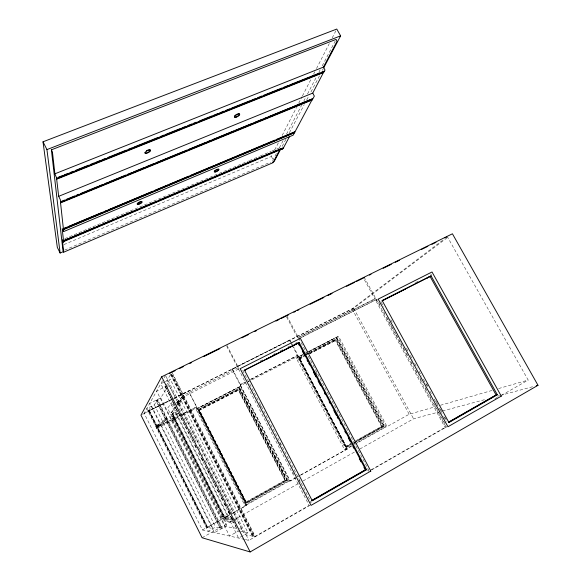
<?xml version="1.0" encoding="UTF-8"?>
<svg xmlns="http://www.w3.org/2000/svg" width="581" height="581" viewBox="0 0 581 581"><rect width="100%" height="100%" fill="white"/><g stroke="black" fill="none" stroke-linecap="round" stroke-linejoin="round"><path stroke-width="0.44" stroke-dasharray="2.9 2.18" d="M63.983 244.572L271.378 156.442L272.206 154.829M274.69 149.985L278.415 142.73M282.141 135.475L296.622 107.26M298.692 103.222L302.004 96.773M302.418 95.967L311.525 78.232M313.595 74.201L314.837 71.783M316.492 68.558L329.318 43.56M332.216 37.918L336.769 29.05M272.642 160.632L276.846 152.6M279.367 147.785L283.15 140.558M286.513 134.131L301.633 105.219M303.74 101.203L305.838 97.187M307.516 93.977L316.34 77.113M318.867 72.291L320.124 69.887M322.223 65.871L335.252 40.975M282.184 146.325L285.997 139.12M289.389 132.722L304.204 104.703M306.746 99.903L308.438 96.7M310.98 91.892L319.448 75.886M322.411 70.279L323.261 68.681M244.623 539.415L202.391 529.959L144.146 413.302L162.491 380.729M164.147 377.795L165.483 375.428M148.554 410.665L151.656 406.163L160.225 423.273L156.34 427.558L157.335 426.766L149.135 410.375L148.554 410.665L207.17 527.853L207.882 527.548L212.966 528.528L160.683 424.188L157.262 427.856L160.08 424.5L159.615 423.578L156.826 426.97L148.613 410.556M148.772 410.978L149.135 410.375M165.098 418.647L156.129 400.788L157.647 399.438L166.689 417.427L161.946 422.394L162.411 423.309L167.175 418.393L222.37 528.231L220.315 528.587L165.578 419.605M155.824 426.665L163.348 422.83L166.558 419.104L221.288 528.042L215.616 527.04L208.129 531.245L146.79 408.603L154.314 404.826L157.11 400.302L166.079 418.146L162.891 421.915L155.367 425.75M166.188 385.595L170.182 379.117L181.011 400.505L176.442 405.901M236.903 528.34L225.428 526.509L214.491 532.668L149.724 403.396L160.712 397.905L166.522 388.791M167.001 388.035L168.933 385L241.783 529.117L240.258 529.981M172.71 401.551L167.56 408.196L227.273 526.807M182.601 396.249L177.684 402.183L166.856 380.758L171.134 373.619L182.601 396.249L176.929 402.56L177.51 403.715L184.177 396.322L182.557 397.695L253.069 536.859L253.868 536.401L255.35 536.684L171.961 372.239M181.94 396.482L183.552 395.095L181.94 396.482L170.451 373.808M166.689 417.427L165.186 418.538L156.209 400.665M175.76 407.695L175.106 408.465L174.561 407.383L175.208 406.606L171.664 399.583M177.023 404.449L179.841 401.093L180.422 402.241L177.583 405.567M207.301 527.875L156.993 427.173L196.603 406.925L188.462 390.911L246.344 505.368L230.606 514.17M157.771 427.645L156.783 428.429L157.771 427.645L207.744 527.526L207.17 527.853M235.341 522.551L225.421 521.353L170.814 412.909L176.559 406.155M167.175 418.393L165.672 419.497L220.315 528.587M170.814 412.909L171.787 412.423L177.016 406.308M178.142 405.654L181.592 401.653L247.956 532.741L243.134 535.486M233.852 520.344L224.753 519.378L171.998 414.631L177.379 408.508M171.998 414.631L176.784 409.83M177.43 410.905L172.898 415.931L224.244 517.874L232.741 518.688M171.947 418.719L176.559 413.708L178.795 412.568L174.068 417.637L171.947 418.719L221.463 517.097L229.067 517.794L231.296 516.538L223.576 515.921L221.463 517.097M291.48 342.986L289.868 339.929L232.008 369.153L289.846 481.024L296.884 477.081M238.747 368.957L183.879 396.678L254.812 536.583L309.157 505.39L226.437 345.724M232.444 513.306L246.635 505.368L196.523 406.998M196.08 409.409L197.097 408.465L240.788 386.14L196.08 409.409L244.819 505.368L246.635 505.368M198.404 409.489L239.699 388.326L287.348 480.552L246.184 503.495L198.404 409.489L239.699 388.326M246.3 502.137L245.763 502.144L199.13 410.418L199.501 410.092L246.3 502.137L285.576 480.204L238.936 389.895L199.268 410.295L245.959 502.144M289.868 339.929L289.44 340.284L290.289 341.889M300.479 475.265L347.518 448.939L298.373 356.015L240.599 385.602L240.432 384.542L245.226 382.102M286.651 317.103L297.668 337.881L375.602 298.503L376.212 299.622L299.084 338.629M240.599 385.602L290.289 480.966L295.78 477.902M239.43 388.95L286.665 480.393L239.43 388.95L198.76 409.845L246.359 502.914L286.665 480.393M199.13 410.418L238.936 389.895M174.075 398.261L352.057 308.823L443.753 239.459M142.585 414.34L353.655 308.25L447.377 237.593M250.527 379.473L297.944 355.194L293.499 346.799M297.668 337.881L375.602 298.503M298.373 356.015L298.009 356.276L297.581 355.463M347.518 448.939L344.533 449.6L296.252 358.208L303.021 354.337M377.592 299.542L375.878 300.776L377.497 299.956M299.113 357.925L346.479 447.508L298.968 358.034L305.461 354.679M299.491 358.208L299.128 358.47L303.892 356.03M346.189 446.368L345.339 446.564L299.142 359.196L299.825 358.709L346.189 446.368L350.909 443.731M380.831 301.488L381.31 301.147M309.048 351.665L338.52 336.203L387.077 426.614L409.162 414.253L435.22 406.765M309.274 352.761L337.183 338.447L384.353 426.345L356.552 441.821M309.637 353.822L336.254 340.052L382.421 426.134L356.429 440.652M245.4 539.596L248.915 540.381L309.855 505.39M371.673 469.906L446.121 427.166L364.374 277.565M501.57 395.327L528.165 380.061L447.363 236.728M310.101 502.739L311.663 501.846M182.412 397.862L252.815 536.808L253.606 536.35L183.211 397.462L178.265 403.33L244.645 534.629L253.606 536.35M370.794 470.014L446.6 426.505M494.896 398.791L497.234 397.448M242.502 535.849L238.609 538.071L160.784 383.765L164.699 381.826M239.495 530.417L229.575 536.052L156.652 391.093L168.933 385M239.561 531.259L238.668 531.927M225.421 521.353L226.394 520.816L233.046 521.585M202.101 537.752L232.872 520.445M233.664 519.995L298.365 483.603M303.1 480.937L354.388 452.083M359.908 448.975L413.563 418.792L486.297 399.205M350.401 444.792L345.993 447.109L350.728 444.458M353.568 443.027L355.942 441.698M356.727 441.255L383.627 426.229L353.887 442.693M346.298 447.552L352.609 444.022M353.393 443.586L355.95 442.221M244.819 505.368L287.922 481.257L290.289 480.966M344.533 449.6L351.556 445.671M357.017 442.62L384.317 427.355L387.077 426.614M351.505 446.201L346.015 449.273L297.436 357.351L303.064 354.475M354.642 444.45L386.002 426.904L337.641 336.806L308.693 351.599M202.391 529.959L229.858 514.592M297.668 476.645L300.014 475.331M300.798 474.895L346.959 449.062L292.403 345.884M229.292 515.071L207.221 527.425L157.48 427.994M224.753 519.378L225.719 518.833L232.385 519.508M245.763 502.144L285.155 480.262L238.624 390.142M345.339 446.564L351.149 443.419M355.55 440.863L381.811 426.301L335.745 340.401M286.31 480.443L246.359 502.914M306.252 354.272L308.627 353.059M309.426 352.652L337.183 338.447M298.968 358.034L305.308 354.788M306.1 354.381L308.482 353.168M306.645 354.548L336.871 339.079L336.45 339.362L383.119 426.367M299.389 359.014L304.241 356.538M309.332 353.844L336.254 340.052M299.142 359.196L303.986 356.712M179.645 415.582L157.044 427.115L148.881 410.796L173.116 398.624M180.459 415.168L196.603 406.925M250.818 379.248L297.944 355.194M240.164 384.76L245.741 381.913M157.429 428.052L181.7 415.618M182.441 415.277L197.039 407.789M303.827 353.931L306.252 352.689M307.058 352.282L338.52 336.203M296.252 358.208L302.65 354.933M172.201 406.395L181.592 401.653M174.561 407.383L175.658 406.823M238.123 367.758L183.255 395.45L172.107 373.452M298.801 338.614L376.212 299.622M171.62 405.24L181.011 400.505M260.15 361.128L262.576 359.9M273.085 354.592L275.51 353.364M280.362 350.917L282.787 349.697M287.639 347.242L290.064 346.022M294.916 343.567L297.341 342.347M415.451 282.707L417.862 281.487M173.922 398.217L188.462 390.911M144.146 413.302L173.269 398.668M156.129 400.788L157.11 400.302M165.338 381.514L170.182 379.117M64.673 250.084L270.557 162.15M64.84 238.653L248.632 160.93M249.467 160.574L259.489 156.34M260.324 155.984L271.182 151.387M272.017 151.038L281.211 147.153M440.434 405.269L492.55 390.294M498.629 388.544L528.165 380.061M382.421 426.134L381.47 426.396L335.462 340.589M384.353 426.345L337.009 338.563M497.692 396.14L499.442 395.668M500.321 395.429L534.491 386.227M446.498 427.079L445.039 427.398L375.522 300.123M285.576 480.204L284.915 480.291L238.442 390.279M287.348 480.552L239.597 388.413M246.184 503.495L198.477 409.416M239.525 528.754L241.783 529.117M240.592 531.441L247.956 532.741M207.003 527.381L207.744 527.526M430.775 273.934L431.661 275.517M426.541 383.816L427.841 386.198M436.106 401.304L437.413 403.686M440.456 409.249L442.192 412.43M444.806 417.202L446.542 420.383M381.267 302.28L383.867 307.044M390.817 319.739L392.553 322.913M406.439 348.31L408.61 352.275M410.346 355.449L412.953 360.213M414.689 363.386L417.296 368.151M419.032 371.324L421.632 376.081M423.367 379.262L427.275 386.401M429.882 391.166L431.618 394.339M434.225 399.096L442.032 413.382M443.775 416.555L446.375 421.319M378.601 302.381L380.344 305.57M383.823 311.939L384.695 313.529M386.873 317.509L389.916 323.08M390.352 323.878L391.652 326.268M392.088 327.059L394.267 331.039M394.702 331.838L396.01 334.228M396.438 335.019L398.617 338.999M399.053 339.798L400.36 342.187M400.788 342.979L404.71 350.147M406.446 353.328L408.189 356.516M410.796 361.288L413.411 366.066M415.582 370.046L418.197 374.818M419.932 378.006L422.547 382.777M425.154 387.556L427.761 392.335M429.504 395.516L432.111 400.294M433.854 403.475L445.169 424.174M364.403 279.781L374.912 299.012M271.378 156.442L272.961 159.354M353.655 308.25L413.563 418.792M352.057 308.823L409.162 414.253M336.246 337.764L384.317 427.355M286.825 315.723L298.307 337.365M298.728 338.171L368.899 470.45M315.715 371.92L316.994 374.324M367.606 469.768L368.448 471.358M291.887 343.749L293.1 346.036M290.711 342.688L291.982 345.085M242.713 370.424L310.9 501.911M259.845 404.565L261.101 406.983M279.454 442.381L280.703 444.792M299.062 480.197L300.312 482.608M226.859 345.223L238.958 368.565M292.759 472.397L293.594 474.009M232.313 368.848L240.432 384.542M239.365 387.287L287.922 481.257M183.378 395.312L183.995 396.532M182.746 395.501L183.364 396.729M171.664 374.222L182.739 396.075M183.356 397.295L253.868 536.401M170.335 374.019L181.802 396.649M165.89 376.234L248.915 540.381M179.231 408.857L186.988 424.21M189.435 429.054L190.662 431.48M191.069 432.286L194.33 438.749M194.744 439.563L196.371 442.795M198.419 446.833L200.046 450.064M202.086 454.102L202.907 455.722M205.354 460.566L206.582 462.992M209.029 467.836L210.257 470.261M211.883 473.493L213.924 477.531M215.558 480.763L226.989 503.386M227.396 504.192L230.664 510.655M231.071 511.462L232.705 514.693M234.746 518.739L236.38 521.97M224.782 503.647L226.002 506.066M228.449 510.902L229.669 513.321M165.912 387.512L167.125 389.924M169.565 394.753L170.785 397.164M173.225 401.994L174.445 404.412M179.071 413.578L180.299 416.003M185.615 426.541L186.842 428.967M195.02 445.169L196.247 447.602M201.563 458.133L202.791 460.566M208.107 471.097L209.334 473.53M217.926 490.546L218.746 492.165M221.608 497.837L222.429 499.457M224.883 504.315L225.697 505.935M228.558 511.607L229.379 513.226M231.427 517.279L233.061 520.518M165.069 386.154L167.836 391.623M168.229 392.4L171.38 398.653M171.78 399.43L173.748 403.337M177.51 410.789L179.551 414.827M181.178 418.059L183.218 422.096M183.625 422.903L186.073 427.747M188.113 431.785L189.74 435.016M191.781 439.054L192.594 440.667M195.042 445.511L196.262 447.936M198.709 452.781L199.523 454.4M201.563 458.438L203.197 461.663M205.231 465.701L206.865 468.932M207.272 469.738L210.533 476.202M210.939 477.008L214.2 483.472M214.607 484.278L215.834 486.704M217.461 489.928L219.502 493.966M221.136 497.198L222.356 499.624M224.397 503.662L226.024 506.893M228.064 510.931L229.698 514.156M231.325 517.388L232.959 520.62M234.993 524.658L236.627 527.889M164.968 386.314L167.727 391.783M168.12 392.56L171.272 398.798M176.166 408.501L196.93 449.629M198.557 452.853L237.644 530.271M176.559 413.708L229.067 517.794M172.971 414.137L225.719 518.833M171.787 412.423L226.394 520.816M174.068 417.637L223.576 515.921M160.712 397.905L225.428 526.509M157.19 400.171L166.166 418.037M166.653 418.995L221.448 528.071M165.701 417.928L166.188 418.894M154.314 404.826L162.891 421.915M163.348 422.83L215.616 527.04M149.194 410.266L157.407 426.672M157.85 427.558L207.882 527.548M289.098 481.119L245.748 505.368L196.705 408.835L240.236 386.583L289.098 481.119"/><path stroke-width="0.87" d="M294.872 132.047L293.173 135.155L63.67 231.565L63.264 228.747L294.872 132.047L312.622 98.748L60.598 202.108L60.431 201.774L64.622 200.067M279.57 150.254L272.997 162.702L63.707 252.183L62.334 239.713L63.663 242.328L63.394 240.752L95.052 227.353M323.428 67.106L325.004 70.025L324.336 71.456L56.706 178.316L54.897 173.806L323.428 67.106L336.995 41.382L336.094 39.37L51.382 149.833L63.002 250.796L63.707 252.183M280.071 150.326L274.145 161.533L272.474 162.244M323.682 67.883L340.619 35.862L336.769 29.05L43.001 141.808L57.323 247.404L60.126 253.025L63.46 251.602M63.452 241.304L283.455 147.886L63.394 240.752M60.598 202.108L60.322 199.675L58.666 196.327L56.626 178.81L323.624 72.153L324.336 71.456M282.954 148.315L282.402 149.339M283.455 147.886L289.599 136.397M58.666 196.327L312.76 93.105L323.624 72.153M161.678 376.786L140.965 415.154L202.101 537.752L250.142 551.95L537.999 385.283L452.417 233.787L161.678 376.786L250.142 551.95M312.781 99.046L314.336 96.105L312.76 93.105M266.156 359.457L299.15 342.5L366.567 469.688L312.295 500.771L244.499 370.119L299.15 342.5M431.051 275.837L382.167 300.544L448.917 422.518L497.358 394.768L431.051 275.837L427.129 278.081M311.99 500.35L365.238 469.862L366.567 469.688M448.801 422.017L495.499 395.276L497.358 394.768M311.598 500.786L365.718 469.797L298.518 342.993L244.02 370.54M448.626 422.322L496.167 395.095L430.078 276.498L382.109 300.74M244.557 370.373L246.155 369.567M382.429 300.682L405.574 288.975M169.529 373.43L175.186 370.649M179.297 368.63L183.356 366.633M189.856 363.437L191.476 362.631M203.662 356.64L211.789 352.645M212.326 352.376L219.909 348.644M241.841 337.851L248.341 334.656M254.841 331.46L256.468 330.662M275.96 321.068L279.207 319.47M280.834 318.671L288.437 314.924M293.833 312.273L295.453 311.474M297.327 310.552L298.939 309.76M310.08 304.277L323.886 297.487M328.018 295.453L332.063 293.463M346.603 286.31L354.759 282.293M356.378 281.495L364.374 277.565M369.378 275.103L371.005 274.305M383.184 268.306L391.311 264.311M395.37 262.314L399.43 260.31M421.363 249.518L427.863 246.322M431.93 244.325L435.99 242.328M444.923 237.927L446.549 237.128M96.715 226.648L99.213 225.588M100.876 224.883L110.041 221.005M111.712 220.293L114.21 219.24M115.873 218.536L118.371 217.476M120.042 216.771L133.369 211.128M135.032 210.416L137.53 209.363M139.2 208.659L156.696 201.251M158.359 200.539L277.486 150.101M279.149 149.397L281.647 148.337M63.598 241.587L283.092 148.569M64.099 228.398L66.604 227.345M68.275 226.648L102.539 212.29M104.21 211.593L106.715 210.54M108.386 209.843L127.602 201.789M129.272 201.091L152.672 191.287M154.343 190.59L167.713 184.983M169.383 184.286L188.6 176.232M190.277 175.535L213.67 165.73M215.34 165.033L249.605 150.675M251.275 149.978L274.668 140.174M276.338 139.476L294.727 131.771M63.329 229.35L294.32 132.519M63.482 229.655L294.465 132.795M66.299 199.385L74.673 195.957M76.351 195.274L78.863 194.25M80.541 193.56L97.296 186.719M98.973 186.029L103.164 184.322M104.834 183.64L107.347 182.608M109.025 181.926L125.779 175.077M127.457 174.394L131.647 172.68M133.325 171.998L144.211 167.546M145.889 166.863L154.27 163.443M155.948 162.76L158.46 161.729M160.131 161.046L182.754 151.801M184.431 151.118L186.944 150.094M188.622 149.411L205.376 142.563M207.054 141.88L211.244 140.166M212.915 139.484L233.86 130.921M235.537 130.238L252.292 123.397M253.97 122.707L262.351 119.287M264.021 118.604L266.541 117.573M268.211 116.89L290.834 107.652M292.512 106.962L311.779 99.09M63.416 229.052L60.511 202.508L312.135 99.634M60.671 202.834L312.302 99.932M58.216 177.299L62.421 175.615M64.106 174.946L68.311 173.261M69.996 172.593L73.366 171.25M75.886 170.24L88.515 165.2M90.193 164.532L94.405 162.854M96.083 162.179L100.295 160.501M101.98 159.826L105.343 158.482M107.87 157.48L126.382 150.087M128.067 149.419L132.272 147.734M133.957 147.066L158.366 137.319M160.051 136.651L164.256 134.974M165.941 134.298L180.248 128.59M181.933 127.914L186.138 126.237M187.823 125.569L192.028 123.884M193.713 123.216L196.24 122.206M199.603 120.863L212.225 115.822M213.91 115.154L218.115 113.469M219.8 112.801L224.012 111.124M225.689 110.448L229.902 108.77M231.587 108.095L250.099 100.709M251.784 100.034L255.989 98.356M257.673 97.688L261.878 96.003M263.563 95.335L282.083 87.942M283.76 87.273L287.973 85.589M289.658 84.92L319.949 72.828M321.634 72.153L324.162 71.151M56.8 179.159L323.799 72.458M60.126 253.025L46.93 149.593L340.619 35.862M536.248 385.755L537.999 385.283M63.663 231.558L62.189 228.66L63.532 241.042M298.162 343.277L299.433 345.68M302.41 351.287L304.952 356.095M307.08 360.104L307.93 361.702M308.772 363.307L309.622 364.904M313.442 372.116L315.991 376.924M318.112 380.933L320.661 385.74M324.481 392.945L325.331 394.55M329.151 401.762L330.001 403.359M333.821 410.571L336.37 415.379M337.22 416.984L338.069 418.581M340.19 422.59L341.04 424.195M344.86 431.4L345.71 433.005M348.259 437.813L350.379 441.821M352.928 446.622L353.778 448.227M359.298 458.641L360.99 461.844M363.967 467.458L364.81 469.056M51.382 149.833L52.443 152.062L54.897 173.806M43.001 141.808L46.93 149.593M56.706 178.316L56.531 177.968L56.626 178.81M60.431 201.774L60.511 202.508M217.461 169.209A2.542 0.734 -28.3 0 1 218.587 169.761A2.542 0.734 -28.3 0 1 215.595 171.613A2.542 0.734 -28.3 0 1 214.462 171.068M214.774 170.734A2.542 0.734 -28.3 0 1 215.725 170.022M216.299 169.696A2.542 0.734 -28.3 0 1 216.895 169.42M140.297 201.694A2.622 0.777 -26.4 0 1 141.517 202.442A2.622 0.777 -26.4 0 1 137.762 204.207A2.622 0.777 -26.4 0 1 138.481 202.544M139.07 202.21A2.622 0.777 -26.4 0 1 139.687 201.919M238.094 113.803A2.963 0.995 -29.6 0 1 238.682 115.365A2.963 0.995 -29.6 0 1 234.463 116.948M234.361 116.418A2.963 0.995 -29.6 0 1 234.579 116.033M234.949 115.604A2.963 0.995 -29.6 0 1 236.082 114.726M236.757 114.341A2.963 0.995 -29.6 0 1 237.44 114.029M148.489 149.862A3.065 1.068 -27 0 1 149.397 151.481A3.065 1.068 -27 0 1 144.858 152.781M146.368 150.835A3.065 1.068 -27 0 1 147.777 150.109M370.801 471.075L311.046 505.39L240.171 368.666L300.362 338.331L370.801 471.075M501.28 396.126L447.951 426.759L378.166 299.128L432.01 271.988L501.28 396.126M146.187 153.355A3.065 1.068 -27 0 0 150.515 150.588A3.065 1.068 -27 0 0 146.55 151.154A3.065 1.068 -27 0 0 146.187 153.355M235.951 117.26A2.963 0.995 -29.6 0 0 239.728 114.341A2.963 0.995 -29.6 0 0 235.646 115.466A2.963 0.995 -29.6 0 0 235.951 117.26M215.733 171.889A2.542 0.734 -28.3 0 0 218.921 169.521A2.542 0.734 -28.3 0 0 215.355 170.647A2.542 0.734 -28.3 0 0 215.733 171.889M138.372 204.425A2.622 0.777 -26.4 0 0 142.054 202.13A2.622 0.777 -26.4 0 0 138.634 202.82A2.622 0.777 -26.4 0 0 138.372 204.425"/></g></svg>
